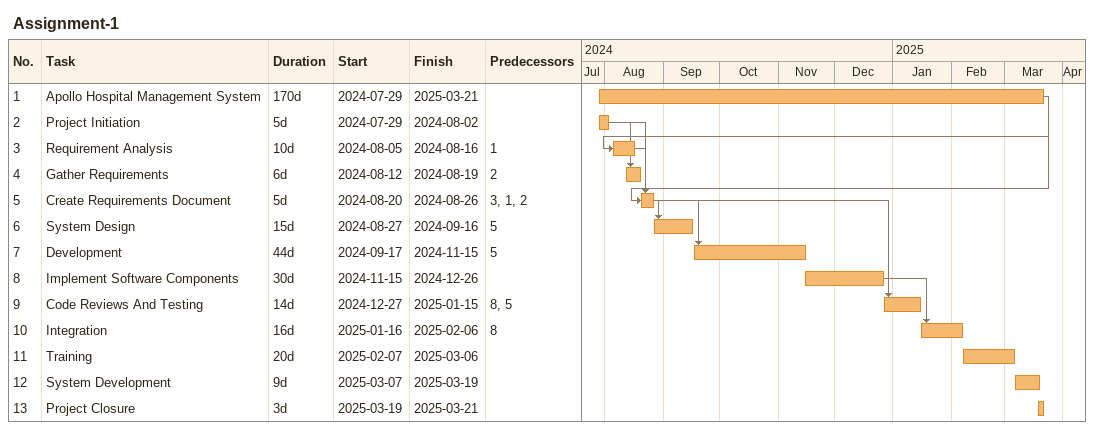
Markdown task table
Assignment-1

| ID | Task | Duration | Start | Finish | Predecessors |
|---|---|---|---|---|---|
| 1 | Apollo Hospital Management System | 170d | 2024-07-29 | 2025-03-21 |  |
| 2 | Project Initiation | 5d | 2024-07-29 | 2024-08-02 |  |
| 3 | Requirement Analysis | 10d | 2024-08-05 | 2024-08-16 | 1 |
| 4 | Gather Requirements | 6d | 2024-08-12 | 2024-08-19 | 2 |
| 5 | Create Requirements Document | 5d | 2024-08-20 | 2024-08-26 | 3, 1, 2 |
| 6 | System Design | 15d | 2024-08-27 | 2024-09-16 | 5 |
| 7 | Development | 44d | 2024-09-17 | 2024-11-15 | 5 |
| 8 | Implement Software Components | 30d | 2024-11-15 | 2024-12-26 |  |
| 9 | Code Reviews And Testing | 14d | 2024-12-27 | 2025-01-15 | 8, 5 |
| 10 | Integration | 16d | 2025-01-16 | 2025-02-06 | 8 |
| 11 | Training | 20d | 2025-02-07 | 2025-03-06 |  |
| 12 | System Development | 9d | 2025-03-07 | 2025-03-19 |  |
| 13 | Project Closure | 3d | 2025-03-19 | 2025-03-21 |  |
